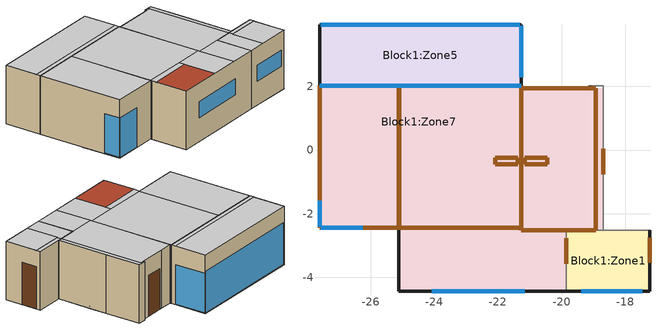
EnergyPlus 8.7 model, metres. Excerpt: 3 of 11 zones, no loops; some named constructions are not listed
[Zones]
Block1:Zone7
 floor to Block5:Zone1 (Laje de entrepiso_Reversed_Rev): -18.69,-0.45 -20.45,-0.45 -20.45,-0.35 -18.69,-0.35 z1; -19.85,-4.45 -22.09,-4.45 -22.09,-2.52 -19.85,-2.52 z1; -18.69,-2.52 -22.09,-2.52 -22.09,-0.45 -18.69,-0.45 z1; -25.12,-2.45 -27.62,-2.45 -27.62,-0.35 -25.12,-0.35 z1; -22.09,-4.45 -25.12,-4.45 -25.12,-0.35 -22.09,-0.35 z1; -20.45,-0.25 -21.27,-0.25 -21.27,1.95 -20.45,1.95 z1; -18.69,-0.35 -20.45,-0.35 -20.45,1.95 -18.69,1.95 z1; -22.09,-0.35 -27.62,-0.35 -27.62,-0.25 -22.09,-0.25 z1; -21.37,-0.25 -27.62,-0.25 -27.62,2.02 -21.37,2.02 z1; -21.27,-0.35 -21.37,-0.35 -21.37,2.02 -21.27,2.02 z1; -20.45,-0.45 -21.16,-0.45 -21.16,-0.25 -20.45,-0.25 z1; -21.37,-0.45 -22.09,-0.45 -22.09,-0.25 -21.37,-0.25 z1
 wall outside (Paredes externas 29 brancas): -27.62,2.02 -27.62,-2.45 -25.12,-2.45 -25.12,-2.52 -25.12,-4.45 -19.85,-4.45 / -19.12,2.02 -19.12,1.95 -20.56,1.95 -21.27,1.95 -21.27,2.02 z1:4
 wall to Block1:Zone5 (Paredes internas pretas): -21.27,2.02 -27.62,2.02 z1:4
 wall to Block1:Zone1 (paredes internas): -19.85,-4.45 -19.85,-2.52 -18.69,-2.52 z1:4
 wall to Block1:Zone2 (paredes internas): -18.69,-2.52 -18.69,0.12 z1:4
 wall to Block1:Zone6 (paredes internas): -18.69,0.12 -18.69,2.02 -19.12,2.02 z1:4
 window inside (1003): -21.27,2.02 -27.61,2.02 z1.1:3.3
 window (1001): -27.62,-1.59 -27.62,-2.41 / -27.57,-2.45 -26.26,-2.45 z1.04:3.06; -24.08,-4.45 -21.16,-4.45 z2.24:3.06
 door inside (Holes and vents): -20.45,-0.45 -21.16,-0.45 -21.16,-0.25 -20.45,-0.25 z1; -21.37,-0.45 -22.09,-0.45 -22.09,-0.25 -21.37,-0.25 z1
 door inside (IRTSurface): -27.61,-2.45 -25.12,-2.45 -25.12,2.02 -27.61,2.02 z4; -25.11,-2.45 -21.27,-2.45 -21.27,2.02 -25.11,2.02 z4; -21.26,-2.52 -18.93,-2.52 -18.93,1.95 -21.26,1.95 z4
 door inside (Wooden flush panel hollow core door (normally hung)): -19.85,-3.57 -19.85,-2.77 / -18.69,-0.76 -18.69,0.04 z1.1:3.2
 door (Solid hardwood door (normally hung)): -19.54,1.95 -20.44,1.95 z1:3.1
 ceiling to Block3:Zone1 (laje de cobertura_Reversed): -18.91,-2.52 -18.69,-2.52 -18.69,2.02 -18.91,2.02 z4
 ceiling to Block6:Zone1 (Laje de entrepiso_Reversed): -21.27,-4.45 -19.85,-4.45 -19.85,-2.52 -21.27,-2.52 z4; -25.12,-2.74 -22.81,-2.74 -22.81,-2.45 -25.12,-2.45 z4; -22.81,-4.45 -21.27,-4.45 -21.27,-2.45 -22.81,-2.45 z4; -27.62,-2.45 -25.12,-2.45 -25.12,2.02 -27.62,2.02 z4; -25.12,-2.45 -21.27,-2.45 -21.27,2.02 -25.12,2.02 z4; -21.27,-2.52 -18.93,-2.52 -18.93,1.95 -21.27,1.95 z4
 roof outside (Laje de entrepiso): -18.93,-2.52 -18.91,-2.52 -18.91,2.02 -18.93,2.02 z4; -25.12,-4.45 -22.81,-4.45 -22.81,-2.74 -25.12,-2.74 z4
Block1:Zone5
 floor to Block5:Zone1 (Laje de entrepiso_Reversed_Rev): -21.27,2.02 -27.62,2.02 -27.62,3.95 -21.27,3.95 z1
 wall outside (Paredes externas 29 brancas): -21.27,2.02 -21.27,3.95 -27.62,3.95 -27.62,2.02 z1:4
 window (1001): -21.27,2.29 -21.27,3.91 z1.04:3.06; -21.31,3.95 -27.57,3.95 z1.04:3.18
 ceiling to Block2:Zone1 (laje de cobertura_Reversed): -27.62,2.26 -21.27,2.26 -21.27,3.95 -27.62,3.95 z4
 ceiling to Block6:Zone1 (Laje de entrepiso_Reversed): -27.62,2.02 -21.27,2.02 -21.27,2.24 -27.62,2.24 z4
Block1:Zone1
 floor to Block5:Zone1 (Laje de entrepiso_Reversed_Rev): -17.22,-4.45 -19.85,-4.45 -19.85,-2.52 -17.22,-2.52 z1
 wall outside (Paredes externas 29 brancas): -19.85,-4.45 -17.22,-4.45 -17.22,-2.52 z1:4
 wall to Block1:Zone2 (paredes internas): -17.22,-2.52 -18.69,-2.52 z1:4
 window (1001): -19.38,-4.45 -17.46,-4.45 z2.24:3.06
 door (Solid hardwood door (normally hung)): -17.22,-3.55 -17.22,-2.75 z1:3.18
 ceiling to Block3:Zone1 (laje de cobertura_Reversed): -18.91,-2.74 -17.22,-2.74 -17.22,-2.52 -18.91,-2.52 z4
 ceiling to Block6:Zone1 (Laje de entrepiso_Reversed): -18.93,-4.45 -17.22,-4.45 -17.22,-2.76 -18.93,-2.76 z4; -19.85,-4.45 -18.93,-4.45 -18.93,-2.52 -19.85,-2.52 z4
[WindowMaterial:Glazing]
2: Optical Data Type=SpectralAverage; Thickness {m}=.003; Solar Transmittance at Normal Incidence=.837; Front Side Solar Reflectance at Normal Incidence=.075; Back Side Solar Reflectance at Normal Incidence=.075; Visible Transmittance at Normal Incidence=.898; Front Side Visible Reflectance at Normal Incidence=.081; Back Side Visible Reflectance at Normal Incidence=.081; Infrared Transmittance at Normal Incidence=0; Front Side Infrared Hemispherical Emissivity=.84; Back Side Infrared Hemispherical Emissivity=.84; Conductivity {W/m-K}=.9; Dirt Correction Factor for Solar and Visible Transmittance=1
[WindowProperty:FrameAndDivider]
2: Frame Width {m}=0.04; Frame Outside Projection {m}=0; Frame Inside Projection {m}=0; Frame Conductance {W/m2-K}=8.5; Ratio of Frame-Edge Glass Conductance to Center-Of-Glass Conductance=1; Frame Solar Absorptance=0.7; Frame Visible Absorptance=0.7; Frame Thermal Hemispherical Emissivity=0.9; Divider Type=DividedLite; Divider Width {m}=0.02; Number of Horizontal Dividers=0; Number of Vertical Dividers=6; Divider Outside Projection {m}=0; Divider Inside Projection {m}=0; Divider Conductance {W/m2-K}=8.5; Ratio of Divider-Edge Glass Conductance to Center-Of-Glass Conductance=1; Divider Solar Absorptance=0.7; Divider Visible Absorptance=0.7; Divider Thermal Hemispherical Emissivity=0.9; Outside Reveal Solar Absorptance=0.7; Inside Sill Depth {m}=0; Inside Sill Solar Absorptance=0.7; Inside Reveal Depth {m}=0; Inside Reveal Solar Absorptance=0.7
[Schedule:Compact]
2: Through: 12/31, For: AllDays, Until: 24:00, 1
20001: Through: 12/31, For: Weekdays Weekends SummerDesignDays, Until: 24:00, 20, For: WinterDesignDays, Until: 24:00, 0, For: AllOtherDays, Until: 24:00, 20
[Schedule:Week:Daily]
10000_Jan; 10000_Feb; 10000_Mar; 10000_Apr; 10000_May; 10000_Jun; 10000_Jul; 10000_Aug; 10000_Sep; 10000_Oct; 10000_Nov; 10000_Dec: 10012, 10012, 10012, 10012, 10012, 10012, 10012, 10012, 12, 12, 10012, 10012
10005_Jan; 10005_Feb; 10005_Mar; 10005_Apr; 10005_May; 10005_Jun; 10005_Jul; 10005_Aug; 10005_Sep; 10005_Oct; 10005_Nov; 10005_Dec: 10009, 10008, 10008, 10008, 10008, 10008, 10009, 10009, 12, 12, 10008, 10008
10008_Jan; 10008_Feb; 10008_Mar; 10008_Apr; 10008_May; 10008_Jun; 10008_Jul; 10008_Aug; 10008_Sep; 10008_Oct; 10008_Nov; 10008_Dec: 10013, 10013, 10013, 10013, 10013, 10013, 10013, 10013, 12, 12, 10013, 10013
[Schedule:Day:Interval]
12: No, 24:00, 1
10008: No, 7:00, 0, 22:00, 1, 24:00, 0
10009: No, 9:00, 0, 22:05, 1, 24:00, 0
10012: No, 8:00, 0, 20:00, 1, 24:00, 0
10013: No, 14:00, 0, 18:00, 1, 24:00, 0
[Schedule:Day:List]
10000: No, 60, 1, 1, 1, 1, 1, 1, 1, 0, 0, 0, 0, 0, 0, 0, 0, 0, 0, 0, 0, 0, .5, 1, 1, 1
[Schedule:Year]
10000: 10000_Jan, 1, 1, 1, 31, 10000_Feb, 2, 1, 2, 28, 10000_Mar, 3, 1, 3, 31, 10000_Apr, 4, 1, 4, 30, 10000_May, 5, 1, 5, 31, 10000_Jun, 6, 1, 6, 30, 10000_Jul, 7, 1, 7, 31, 10000_Aug, 8, 1, 8, 31, 10000_Sep, 9, 1, 9, 30, 10000_Oct, 10, 1, 10, 31, 10000_Nov, 11, 1, 11, 30, 10000_Dec, 12, 1, 12, 31
10005: 10005_Jan, 1, 1, 1, 31, 10005_Feb, 2, 1, 2, 28, 10005_Mar, 3, 1, 3, 31, 10005_Apr, 4, 1, 4, 30, 10005_May, 5, 1, 5, 31, 10005_Jun, 6, 1, 6, 30, 10005_Jul, 7, 1, 7, 31, 10005_Aug, 8, 1, 8, 31, 10005_Sep, 9, 1, 9, 30, 10005_Oct, 10, 1, 10, 31, 10005_Nov, 11, 1, 11, 30, 10005_Dec, 12, 1, 12, 31
10008: 10008_Jan, 1, 1, 1, 31, 10008_Feb, 2, 1, 2, 28, 10008_Mar, 3, 1, 3, 31, 10008_Apr, 4, 1, 4, 30, 10008_May, 5, 1, 5, 31, 10008_Jun, 6, 1, 6, 30, 10008_Jul, 7, 1, 7, 31, 10008_Aug, 8, 1, 8, 31, 10008_Sep, 9, 1, 9, 30, 10008_Oct, 10, 1, 10, 31, 10008_Nov, 11, 1, 11, 30, 10008_Dec, 12, 1, 12, 31
[AirflowNetwork:MultiZone:Surface:Crack] Reference Crack Conditions=Reference Crack Conditions
Name | Air Mass Flow Coefficient at Reference Conditions {kg/s} | Air Mass Flow Exponent
Block1:Zone7_Ceiling_1_0_0 | .00088 | .7
Block1:Zone7_Ceiling_1_1_0 | .0024586 | .7
Block1:Zone7_Ceiling_1_1_1 | .000605 | .7
Block1:Zone7_Ceiling_1_1_2 | .0027752 | .7
Block1:Zone7_Ceiling_1_1_4 | .0000125 | .7
Block1:Zone7_Ceiling_1_1_5 | .000015 | .7
Block1:Zone7_Ceiling_1_1_6 | .0000123 | .7
Block1:Zone7_Roof_1_2_1 | .000395 | .7
Block1:Zone7_Wall_2_0_0; Block1:Zone7_Wall_14_0_0 | .0000225 | .7
Block1:Zone7_Partition_3_0_0 | .0152306 | .75
Block1:Zone7_Wall_4_0_0 | .001178 | .7
Block1:Zone7_Wall_5_0_0 | .0004847 | .7
Block1:Zone7_Wall_6_0_0 | .0000218 | .7
Block1:Zone7_Wall_7_0_0 | .0005782 | .7
Block1:Zone7_Wall_8_0_0 | .0013411 | .7
Block1:Zone7_Partition_9_0_0 | .0123001 | .75
Block1:Zone7_Partition_10_0_0 | .0104095 | .75
Block1:Zone7_Partition_11_0_0 | .0187706 | .75
Block1:Zone7_Partition_12_0_0 | .0171 | .75
Block1:Zone7_Partition_13_0_0 | .003825 | .75
Block1:Zone7_Wall_15_0_0 | .0002449 | .7
Block1:Zone7_Wall_16_0_0 | .0002127 | .7
Block1:Zone5_Ceiling_1_0_0 | .0010732 | .7
Block1:Zone5_Ceiling_1_1_0 | .0001365 | .7
Block1:Zone5_Wall_2_0_0 | .0002517 | .7
Block1:Zone5_Wall_3_0_0 | .0005681 | .7
Block1:Zone5_Wall_4_0_0 | .0005775 | .7
Block1:Zone1_Ceiling_1_0_0 | .0003306 | .7
Block1:Zone1_Ceiling_1_1_0 | .0026009 | .7
Block1:Zone1_Ceiling_1_1_1 | .0015986 | .7
Block1:Zone1_Wall_2_0_0 | .0004052 | .7
Block1:Zone1_Partition_3_0_0 | .013275 | .75
Block1:Zone1_Wall_6_0_0 | .000632 | .7
[AirflowNetwork:MultiZone:Zone] Ventilation Control Mode=Temperature; Ventilation Control Zone Temperature Setpoint Schedule=20001; Venting Availability Schedule=10000
Block1:Zone7; Block1:Zone5; Block1:Zone1
[AirflowNetwork:MultiZone:Surface] Window/Door Opening Factor, or Crack Factor=1
Name | Leakage Component | Ventilation Control Mode | Ventilation Control Zone Temperature Setpoint Schedule | Venting Availability Schedule
Block1:Zone7_Floor_0_0_0_0_0_0_Vent_10014 | Block5:Zone1_Ceiling_1_2_13_0_13_0_Vent | Temperature | 20001 | 10008
Block1:Zone7_Floor_0_0_0_1_0_1_Vent_10016 | Block5:Zone1_Ceiling_1_2_14_0_14_1_Vent | Temperature | 20001 | 10008
Block1:Zone7_Ceiling_1_0_0 | Block1:Zone7_Ceiling_1_0_0
Block1:Zone7_Ceiling_1_1_0 | Block1:Zone7_Ceiling_1_1_0
Block1:Zone7_Ceiling_1_1_1 | Block1:Zone7_Ceiling_1_1_1
Block1:Zone7_Ceiling_1_1_2 | Block1:Zone7_Ceiling_1_1_2
Block1:Zone7_Ceiling_1_1_4 | Block1:Zone7_Ceiling_1_1_4
Block1:Zone7_Ceiling_1_1_4_0_4_0_Hole | Block1:Zone7_Ceiling_1_1_4_0_4_0_Hole | Constant
Block1:Zone7_Ceiling_1_1_5 | Block1:Zone7_Ceiling_1_1_5
Block1:Zone7_Ceiling_1_1_5_0_5_1_Hole | Block1:Zone7_Ceiling_1_1_5_0_5_1_Hole | Constant
Block1:Zone7_Ceiling_1_1_6 | Block1:Zone7_Ceiling_1_1_6
Block1:Zone7_Ceiling_1_1_6_0_6_2_Hole | Block1:Zone7_Ceiling_1_1_6_0_6_2_Hole | Constant
Block1:Zone7_Roof_1_2_1 | Block1:Zone7_Roof_1_2_1
Block1:Zone7_Wall_2_0_0 | Block1:Zone7_Wall_2_0_0
Block1:Zone7_Partition_3_0_0 | Block1:Zone7_Partition_3_0_0
Block1:Zone7_Partition_3_0_0_0_0_0_Win | Block1:Zone7_Partition_3_0_0_0_0_0_Win | Temperature | 20001 | 2
Block1:Zone7_Wall_4_0_0 | Block1:Zone7_Wall_4_0_0
Block1:Zone7_Wall_4_0_0_0_0_0_Win | Block1:Zone7_Wall_4_0_0_0_0_0_Win | Temperature | 20001 | 10000
Block1:Zone7_Wall_5_0_0 | Block1:Zone7_Wall_5_0_0
Block1:Zone7_Wall_5_0_0_0_0_0_Win | Block1:Zone7_Wall_5_0_0_0_0_0_Win | Temperature | 20001 | 10000
Block1:Zone7_Wall_6_0_0 | Block1:Zone7_Wall_6_0_0
Block1:Zone7_Wall_7_0_0 | Block1:Zone7_Wall_7_0_0
Block1:Zone7_Wall_8_0_0 | Block1:Zone7_Wall_8_0_0
Block1:Zone7_Wall_8_0_0_0_0_0_Win | Block1:Zone7_Wall_8_0_0_0_0_0_Win | Temperature | 20001 | 10000
Block1:Zone7_Partition_9_0_0 | Block1:Zone7_Partition_9_0_0
Block1:Zone7_Partition_9_0_0_0_0_0_Door | Block1:Zone7_Partition_9_0_0_0_0_0_Door | Temperature | 20001 | 2
Block1:Zone7_Partition_10_0_0 | Block1:Zone7_Partition_10_0_0
Block1:Zone7_Partition_11_0_0 | Block1:Zone7_Partition_11_0_0
Block1:Zone7_Partition_11_0_0_0_0_0_Door | Block1:Zone7_Partition_11_0_0_0_0_0_Door | Temperature | 20001 | 10005
Block1:Zone7_Partition_12_0_0 | Block1:Zone7_Partition_12_0_0
Block1:Zone7_Partition_13_0_0 | Block1:Zone7_Partition_13_0_0
Block1:Zone7_Wall_14_0_0 | Block1:Zone7_Wall_14_0_0
Block1:Zone7_Wall_15_0_0 | Block1:Zone7_Wall_15_0_0
Block1:Zone7_Wall_15_0_0_0_0_0_Door | Block1:Zone7_Wall_15_0_0_0_0_0_Door | Temperature | 20001 | 10000
Block1:Zone7_Wall_16_0_0 | Block1:Zone7_Wall_16_0_0
Block1:Zone5_Ceiling_1_0_0 | Block1:Zone5_Ceiling_1_0_0
Block1:Zone5_Ceiling_1_1_0 | Block1:Zone5_Ceiling_1_1_0
Block1:Zone5_Wall_2_0_0 | Block1:Zone5_Wall_2_0_0
Block1:Zone5_Wall_2_0_0_0_0_0_Win | Block1:Zone5_Wall_2_0_0_0_0_0_Win | Temperature | 20001 | 10000
Block1:Zone5_Wall_3_0_0 | Block1:Zone5_Wall_3_0_0
Block1:Zone5_Wall_3_0_0_0_0_0_Win | Block1:Zone5_Wall_3_0_0_0_0_0_Win | Temperature | 20001 | 10000
Block1:Zone5_Wall_4_0_0 | Block1:Zone5_Wall_4_0_0
Block1:Zone1_Ceiling_1_0_0 | Block1:Zone1_Ceiling_1_0_0
Block1:Zone1_Ceiling_1_1_0 | Block1:Zone1_Ceiling_1_1_0
Block1:Zone1_Ceiling_1_1_1 | Block1:Zone1_Ceiling_1_1_1
Block1:Zone1_Wall_2_0_0 | Block1:Zone1_Wall_2_0_0
Block1:Zone1_Wall_2_0_0_0_0_0_Door | Block1:Zone1_Wall_2_0_0_0_0_0_Door | Temperature | 20001 | 10000
Block1:Zone1_Partition_3_0_0 | Block1:Zone1_Partition_3_0_0
Block1:Zone1_Wall_6_0_0 | Block1:Zone1_Wall_6_0_0
Block1:Zone1_Wall_6_0_0_0_0_0_Win | Block1:Zone1_Wall_6_0_0_0_0_0_Win | Temperature | 20001 | 10000
[AirflowNetwork:MultiZone:Component:HorizontalOpening] Air Mass Flow Coefficient When Opening is Closed {kg/s-m}=1e-08; Air Mass Flow Exponent When Opening is Closed=0.5; Sloping Plane Angle {deg}=90; Discharge Coefficient=0.65
Block1:Zone7_Ceiling_1_1_4_0_4_0_Hole; Block1:Zone7_Ceiling_1_1_5_0_5_1_Hole; Block1:Zone7_Ceiling_1_1_6_0_6_2_Hole
[AirflowNetwork:MultiZone:ExternalNode]
Name | External Node Height {m} | Wind Pressure Coefficient Curve
Block1:Zone7_Roof_1_2_1 | 5.33 | Block1:Zone7_Roof_1_2_1
Block1:Zone7_Wall_2_0_0 | 3.33 | Block1:Zone7_Wall_2_0_0
Block1:Zone7_Wall_4_0_0 | 3.33 | Block1:Zone7_Wall_4_0_0
Block1:Zone7_Wall_4_0_0_0_0_0_Win | 2.73 | Block1:Zone7_Wall_4_0_0_0_0_0_Win
Block1:Zone7_Wall_5_0_0 | 3.33 | Block1:Zone7_Wall_5_0_0
Block1:Zone7_Wall_5_0_0_0_0_0_Win | 2.73 | Block1:Zone7_Wall_5_0_0_0_0_0_Win
Block1:Zone7_Wall_6_0_0 | 3.33 | Block1:Zone7_Wall_6_0_0
Block1:Zone7_Wall_7_0_0 | 3.33 | Block1:Zone7_Wall_7_0_0
Block1:Zone7_Wall_8_0_0 | 3.33 | Block1:Zone7_Wall_8_0_0
Block1:Zone7_Wall_8_0_0_0_0_0_Win | 3.53 | Block1:Zone7_Wall_8_0_0_0_0_0_Win
Block1:Zone7_Wall_14_0_0 | 3.33 | Block1:Zone7_Wall_14_0_0
Block1:Zone7_Wall_15_0_0 | 3.33 | Block1:Zone7_Wall_15_0_0
Block1:Zone7_Wall_15_0_0_0_0_0_Door | 2.73 | Block1:Zone7_Wall_15_0_0_0_0_0_Door
Block1:Zone7_Wall_16_0_0 | 3.33 | Block1:Zone7_Wall_16_0_0
Block1:Zone5_Wall_2_0_0 | 3.33 | Block1:Zone5_Wall_2_0_0
Block1:Zone5_Wall_2_0_0_0_0_0_Win | 2.73 | Block1:Zone5_Wall_2_0_0_0_0_0_Win
Block1:Zone5_Wall_3_0_0 | 3.33 | Block1:Zone5_Wall_3_0_0
Block1:Zone5_Wall_3_0_0_0_0_0_Win | 2.81 | Block1:Zone5_Wall_3_0_0_0_0_0_Win
Block1:Zone5_Wall_4_0_0 | 3.33 | Block1:Zone5_Wall_4_0_0
Block1:Zone1_Wall_2_0_0 | 3.33 | Block1:Zone1_Wall_2_0_0
Block1:Zone1_Wall_2_0_0_0_0_0_Door | 2.79 | Block1:Zone1_Wall_2_0_0_0_0_0_Door
Block1:Zone1_Wall_6_0_0 | 3.33 | Block1:Zone1_Wall_6_0_0
Block1:Zone1_Wall_6_0_0_0_0_0_Win | 3.53 | Block1:Zone1_Wall_6_0_0_0_0_0_Win
[AirflowNetwork:MultiZone:WindPressureCoefficientValues] AirflowNetwork:MultiZone:WindPressureCoefficientArray=Cp Data
Name | Wind Pressure Coefficient Value 1 | Wind Pressure Coefficient Value 2 | Wind Pressure Coefficient Value 3 | Wind Pressure Coefficient Value 4 | Wind Pressure Coefficient Value 5 | Wind Pressure Coefficient Value 6 | Wind Pressure Coefficient Value 7 | Wind Pressure Coefficient Value 8
Block1:Zone7_Roof_1_2_1 | -.6 | -.5 | -.4 | -.5 | -.6 | -.5 | -.4 | -.5
Block1:Zone7_Wall_2_0_0; Block1:Zone5_Wall_2_0_0; Block1:Zone5_Wall_2_0_0_0_0_0_Win; Block1:Zone1_Wall_2_0_0; Block1:Zone1_Wall_2_0_0_0_0_0_Door | -.3 | .1 | .4 | .1 | -.3 | -.35 | -.2 | -.35
Block1:Zone7_Wall_4_0_0; Block1:Zone7_Wall_4_0_0_0_0_0_Win; Block1:Zone7_Wall_6_0_0; Block1:Zone7_Wall_7_0_0; Block1:Zone7_Wall_14_0_0; Block1:Zone5_Wall_4_0_0 | -.3 | -.35 | -.2 | -.35 | -.3 | .1 | .4 | .1
Block1:Zone7_Wall_5_0_0; Block1:Zone7_Wall_5_0_0_0_0_0_Win; Block1:Zone7_Wall_8_0_0; Block1:Zone7_Wall_8_0_0_0_0_0_Win; Block1:Zone1_Wall_6_0_0; Block1:Zone1_Wall_6_0_0_0_0_0_Win | -.2 | -.35 | -.3 | .1 | .4 | .1 | -.3 | -.35
Block1:Zone7_Wall_15_0_0; Block1:Zone7_Wall_15_0_0_0_0_0_Door; Block1:Zone7_Wall_16_0_0; Block1:Zone5_Wall_3_0_0; Block1:Zone5_Wall_3_0_0_0_0_0_Win | .4 | .1 | -.3 | -.35 | -.2 | -.35 | -.3 | .1
[AirflowNetwork:MultiZone:Component:DetailedOpening] Type of Rectangular Large Vertical Opening (LVO)=NonPivoted; Extra Crack Length or Height of Pivoting Axis {m}=0; Number of Sets of Opening Factor Data=2; Opening Factor 1=0; Discharge Coefficient for Opening Factor 1=0.65; Width Factor for Opening Factor 1=0; Height Factor for Opening Factor 1=1; Start Height Factor for Opening Factor 1=0; Opening Factor 2=1; Discharge Coefficient for Opening Factor 2=0.65; Height Factor for Opening Factor 2=1; Start Height Factor for Opening Factor 2=0; Opening Factor 3=0; Discharge Coefficient for Opening Factor 3=0; Width Factor for Opening Factor 3=0; Height Factor for Opening Factor 3=0; Start Height Factor for Opening Factor 3=0; Opening Factor 4=0; Discharge Coefficient for Opening Factor 4=0; Width Factor for Opening Factor 4=0; Height Factor for Opening Factor 4=0; Start Height Factor for Opening Factor 4=0
Name | Air Mass Flow Coefficient When Opening is Closed {kg/s-m} | Air Mass Flow Exponent When Opening is Closed | Width Factor for Opening Factor 2
Block1:Zone7_Partition_3_0_0_0_0_0_Win | .0014 | .65 | .6
Block1:Zone7_Wall_4_0_0_0_0_0_Win; Block1:Zone7_Wall_5_0_0_0_0_0_Win; Block1:Zone7_Wall_8_0_0_0_0_0_Win; Block1:Zone1_Wall_6_0_0_0_0_0_Win | .00014 | .65 | .5
Block1:Zone7_Partition_9_0_0_0_0_0_Door; Block1:Zone7_Partition_11_0_0_0_0_0_Door | .02 | .6 | 1
Block1:Zone7_Wall_15_0_0_0_0_0_Door; Block1:Zone1_Wall_2_0_0_0_0_0_Door | .0014 | .65 | 1e-08
Block1:Zone5_Wall_2_0_0_0_0_0_Win; Block1:Zone5_Wall_3_0_0_0_0_0_Win | .00014 | .65 | 1e-08
